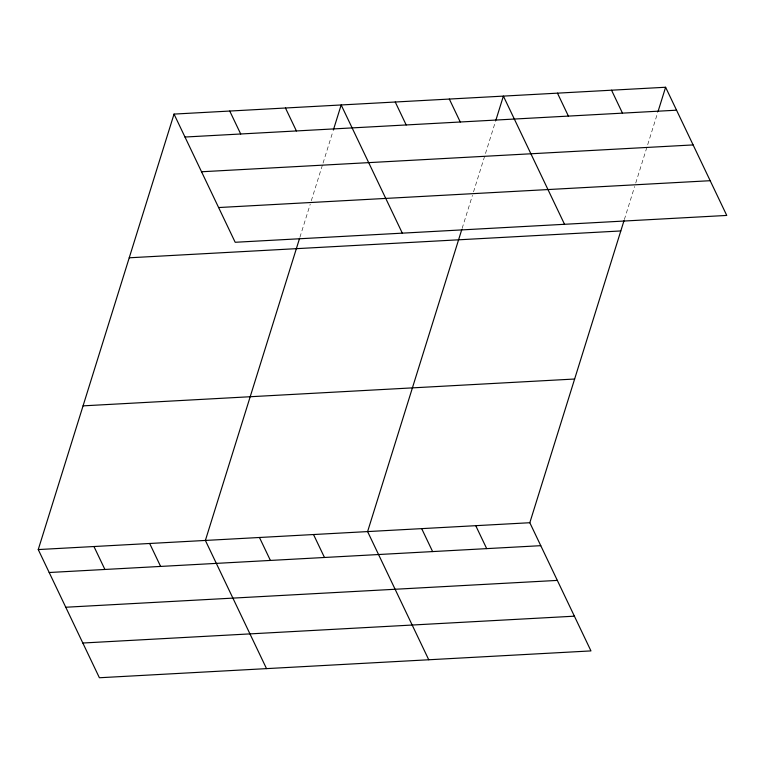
<?xml version="1.0" encoding="UTF-8"?>
<svg xmlns="http://www.w3.org/2000/svg" width="765" height="765" viewBox="0 0 765 765"><rect width="100%" height="100%" fill="white"/><g stroke="black" fill="none" stroke-linecap="round" stroke-linejoin="round"><path stroke-width="0.57" stroke-dasharray="3.83 2.87" d="M299.918 237.265L310.236 204.188M311.298 200.765L322.677 164.274M323.04 163.127L332.995 131.197M462.137 228.41L472.454 195.333M473.516 191.91L495.567 121.195M624.355 219.555L634.673 186.478M635.734 183.055L657.785 112.34"/><path stroke-width="1.15" d="M624.001 220.693L529.82 522.725L590.962 650.91L99.393 677.752L38.25 549.566L174.037 114.09L665.607 87.248L726.75 215.434L235.18 242.276L174.037 114.09M299.564 238.403L205.383 540.444L266.526 668.629M333.349 130.05L341.171 104.958L402.314 233.143M461.783 229.548L367.602 531.589L428.744 659.765M495.921 120.057L503.389 96.103L564.532 224.288M658.139 111.202L665.607 87.248M184.987 137.031L676.556 110.189M201.549 171.762L693.119 144.92M218.618 207.544L710.188 180.703M129.228 257.795L620.798 230.954M83.06 405.861L574.63 379.019M38.25 549.566L529.82 522.725M49.19 572.507L540.759 545.674M65.761 607.238L557.331 580.406M82.821 643.021L574.391 616.179M611.541 90.203L622.481 113.144M557.465 93.158L568.405 116.098M449.323 99.058L460.262 121.998M395.247 102.013L406.186 124.953M285.46 108.008L296.409 130.949M475.744 525.679L486.693 548.62M229.749 111.049L240.698 133.99M421.678 528.634L432.617 551.575M313.526 534.534L324.475 557.484M259.459 537.489L270.399 560.429M149.672 543.485L160.612 566.425M93.961 546.526L104.901 569.466"/></g></svg>
